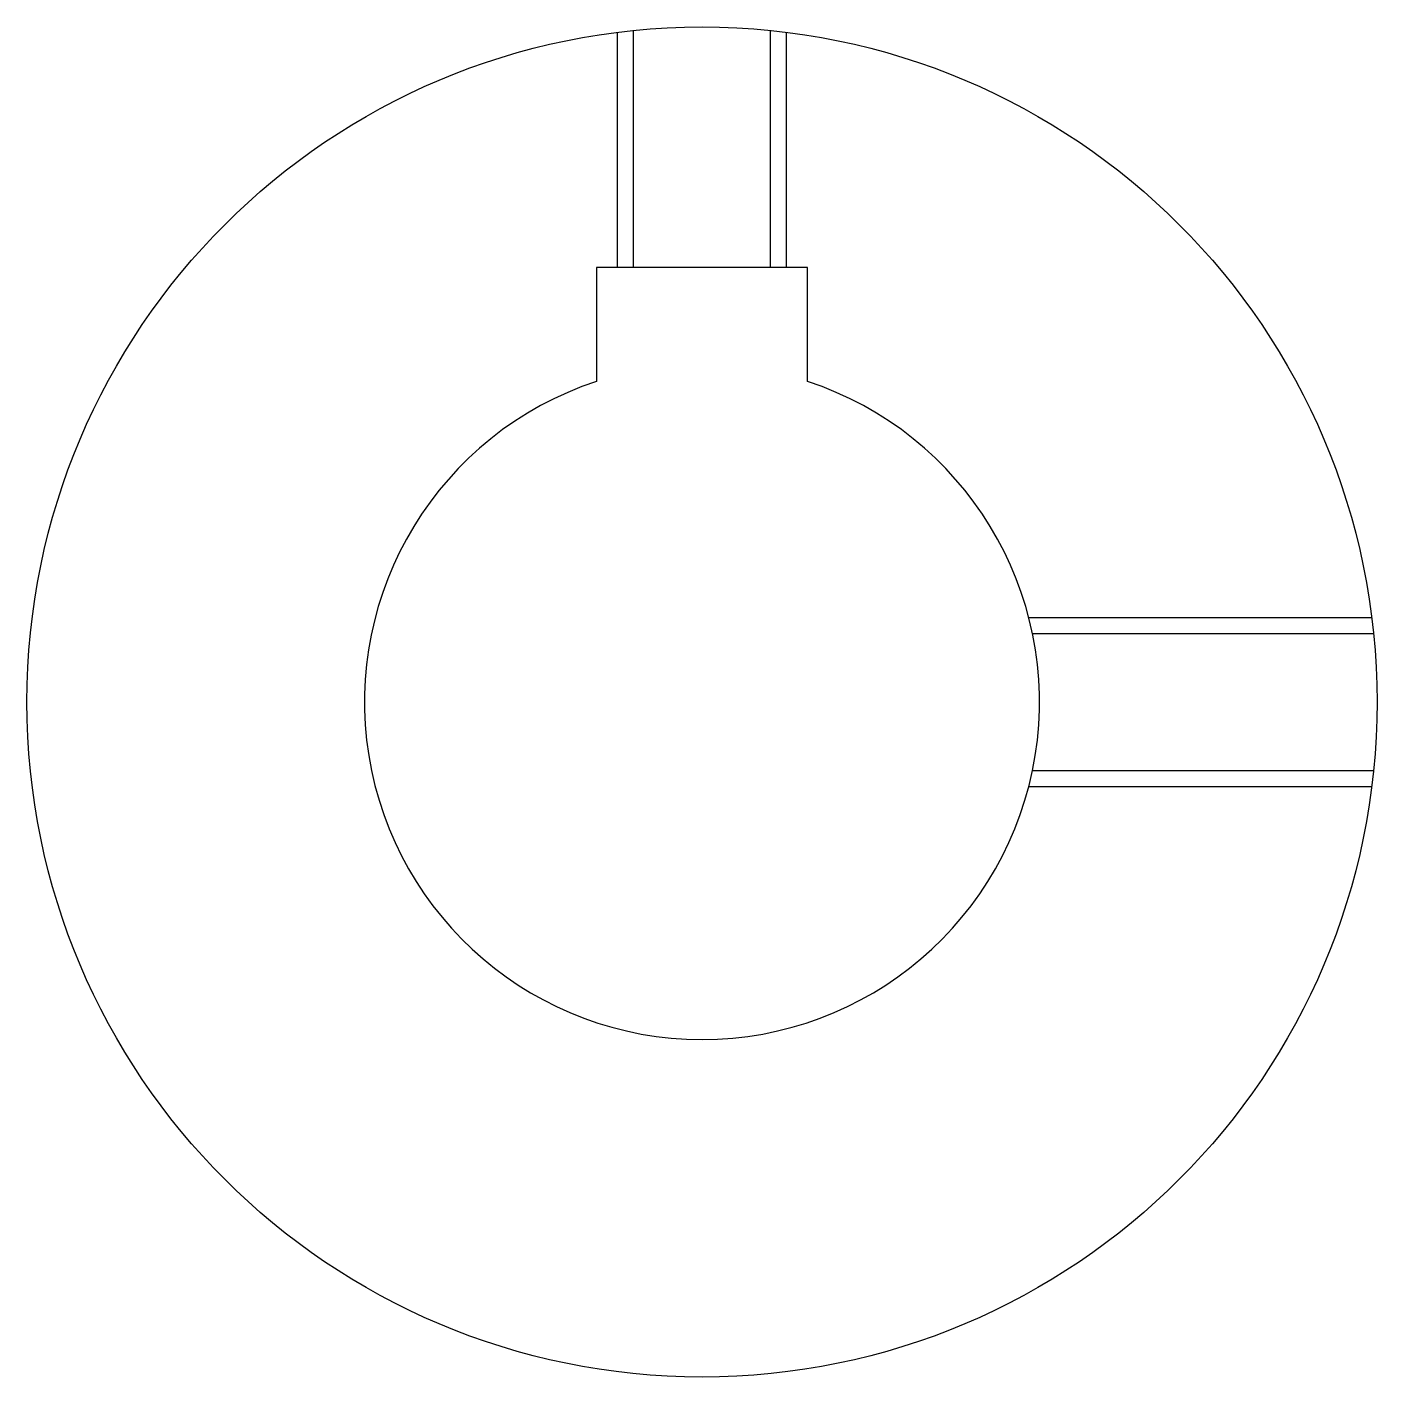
# Model space of a CAD drawing. Header units: metres. Extents: x 122 to 308, y 100 to 145.
# Drawn here: x 275.5 to 307.5, y 106.25 to 138.25 of the extents above.
import ezdxf

# ---------------------------------------------------------------- set-up
doc = ezdxf.new("R2010")
doc.units = ezdxf.units.M

msp = doc.modelspace()

# ---------------------------------------------------------------- linework, layer by layer
at = {"color": 4}
for points in [[(289.5, 132.550003), (289.5, 138.124512)], [(289.880005, 132.550003), (289.880005, 138.16777)], [(293.119995, 132.550003), (293.119995, 138.16777)], [(293.5, 132.550003), (293.5, 138.124512)], [(294, 129.849335), (294, 132.550003), (289, 132.550003), (289, 129.849335)], [(299.245972, 124.25), (307.374512, 124.25)], [(299.334259, 123.870003), (307.417786, 123.870003)], [(299.334259, 120.629997), (307.417786, 120.629997)], [(299.245972, 120.25), (307.374512, 120.25)]]:
    msp.add_lwpolyline(points, dxfattribs=at)
msp.add_circle((291.5, 122.25), 16, dxfattribs=at)
msp.add_arc((291.5, 122.25), 8, 108.2099573, 71.7900427, dxfattribs=at)

doc.saveas('drawing.dxf')
